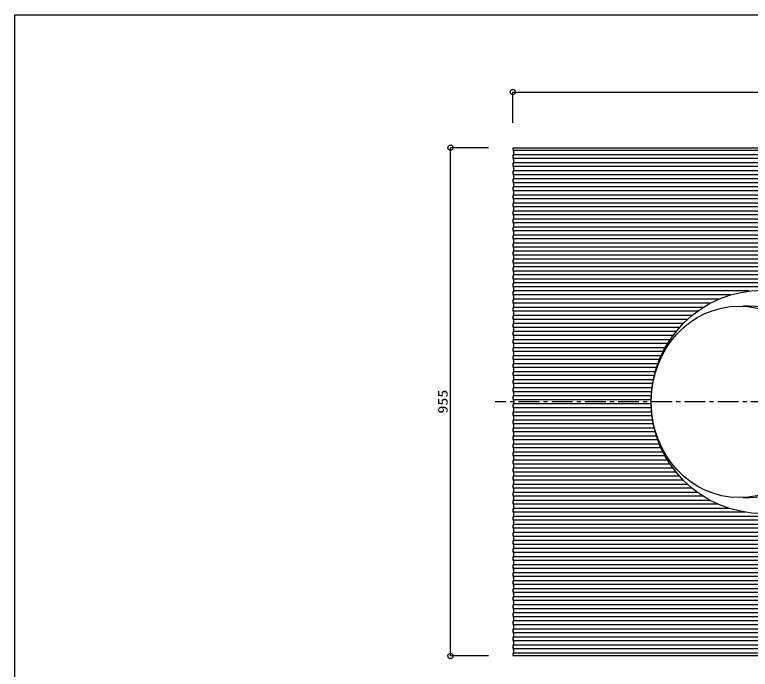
# Model space of a CAD drawing. Units: millimetres at full size; details may follow other scales. Extents: x -1447 to 1447, y -1005 to 1005.
# Drawn here: x -1447 to -64, y -226 to 1005 of the extents above; entities that cross this region are included whole.
import ezdxf
from ezdxf.enums import TextEntityAlignment as Align

# ---------------------------------------------------------------- set-up
doc = ezdxf.new("R2010")
doc.units = ezdxf.units.MM
doc.header["$LTSCALE"] = 7.8
doc.linetypes.add('CHAIN1', pattern=[8, 5, -1, 1, -1])
doc.layers.add('0-1___', color=134, linetype='Continuous')
doc.layers.add('F-F', color=134, linetype='Continuous')
doc.styles.add('ＭＳ ゴシック', font='')
doc.styles.get('ＭＳ ゴシック').set_extended_font_data('MS Gothic')

msp = doc.modelspace()

# ---------------------------------------------------------------- linework, layer by layer
at = {"layer": '0-1___', "color": 3}
msp.add_lwpolyline([(-1446.625, 1004.65), (1446.625, 1004.65), (1446.625, -1004.65), (-1446.625, -1004.65)], close=True, dxfattribs=at)
at = {"layer": 'F-F', "color": 4}
for p, q in [((-510.4, 801.309), (-510.4, 859.211)), ((-510.4, 859.211), (504.6, 859.211)), ((-555.965, 754.575), (-627.496, 754.575)), ((-627.496, -200.425), (-627.496, 754.575)), ((-556.09, -200.425), (-627.496, -200.425))]:
    msp.add_line(p, q, dxfattribs=at)
at = {"layer": 'F-F'}
for p, q in [((-509.818, 754.575), (-510.057, 754.575)), ((-509.818, -200.425), (-510.057, -200.425)), ((503.154, -200.425), (-509.818, -200.425))]:
    msp.add_line(p, q, dxfattribs=at)
at = {"layer": 'F-F', "color": 7}
for p, q in [((-509.818, 754.575), (503.154, 754.575)), ((503.632, 749.329), (-509.34, 749.329)), ((503.632, 741.332), (-509.34, 741.332)), ((503.632, 734.224), (-509.34, 734.224)), ((503.632, 726.227), (-509.34, 726.227)), ((503.632, 719.119), (-509.34, 719.119)), ((503.632, 711.122), (-509.34, 711.122)), ((503.632, 704.014), (-509.34, 704.014)), ((503.632, 696.017), (-509.34, 696.017)), ((503.632, 688.909), (-509.34, 688.909)), ((503.632, 680.912), (-509.34, 680.912)), ((503.632, 673.804), (-509.34, 673.804)), ((503.632, 665.807), (-509.34, 665.807)), ((503.632, 658.699), (-509.34, 658.699)), ((503.632, 650.702), (-509.34, 650.702)), ((503.632, 643.594), (-509.34, 643.594)), ((503.632, 635.597), (-509.34, 635.597)), ((503.632, 628.489), (-509.34, 628.489)), ((503.632, 620.492), (-509.34, 620.492)), ((503.632, 613.384), (-509.34, 613.384)), ((503.632, 605.387), (-509.34, 605.387)), ((503.632, 598.279), (-509.34, 598.279)), ((503.632, 590.282), (-509.34, 590.282)), ((503.632, 583.174), (-509.34, 583.174)), ((503.632, 575.177), (-509.34, 575.177)), ((503.632, 568.069), (-509.34, 568.069)), ((503.632, 560.072), (-509.34, 560.072)), ((503.632, 552.964), (-509.34, 552.964)), ((503.632, 544.967), (-509.34, 544.967)), ((503.632, 537.859), (-509.34, 537.859)), ((503.632, 530.751), (-509.34, 530.751)), ((503.632, 522.754), (-509.34, 522.754)), ((503.632, 515.646), (-509.34, 515.646)), ((503.632, 507.649), (-509.34, 507.649)), ((503.632, 500.541), (-509.34, 500.541)), ((503.677, 493.432), (-509.295, 493.432)), ((-66.578, 485.436), (-509.295, 485.436)), ((-100.373, 478.327), (-509.295, 478.327)), ((-122.567, 470.331), (-509.295, 470.331)), ((-139.285, 462.334), (-509.34, 462.334)), ((-152.993, 454.337), (-509.34, 454.337)), ((-163.472, 447.229), (-509.34, 447.229)), ((-173.832, 439.232), (-509.34, 439.232)), ((-182.029, 432.124), (-509.34, 432.124)), ((-190.315, 424.127), (-509.34, 424.127)), ((-196.971, 417.019), (-509.34, 417.019)), ((-203.767, 409.022), (-509.34, 409.022)), ((-209.261, 401.914), (-509.34, 401.914)), ((-214.89, 393.917), (-509.34, 393.917)), ((-219.445, 386.809), (-509.34, 386.809)), ((-224.107, 378.812), (-509.34, 378.812)), ((-227.868, 371.704), (-509.34, 371.704)), ((-231.694, 363.707), (-509.34, 363.707)), ((-234.757, 356.599), (-509.34, 356.599)), ((-237.84, 348.602), (-509.34, 348.602)), ((-240.272, 341.494), (-509.34, 341.494)), ((-242.675, 333.497), (-509.34, 333.497)), ((-244.524, 326.389), (-509.34, 326.389)), ((-246.292, 318.392), (-509.34, 318.392)), ((-247.592, 311.284), (-509.34, 311.284)), ((-248.754, 303.287), (-509.34, 303.287)), ((-249.526, 296.179), (-509.34, 296.179)), ((-250.103, 288.182), (-509.34, 288.182)), ((-250.358, 281.074), (-509.34, 281.074)), ((-250.358, 273.077), (-509.34, 273.077)), ((-250.103, 265.969), (-509.34, 265.969)), ((-249.526, 257.972), (-509.34, 257.972)), ((-248.754, 250.864), (-509.34, 250.864)), ((-247.592, 242.867), (-509.34, 242.867)), ((-246.292, 235.759), (-509.34, 235.759)), ((-244.524, 227.762), (-509.34, 227.762)), ((-242.675, 220.654), (-509.34, 220.654)), ((-240.272, 212.657), (-509.34, 212.657)), ((-237.84, 205.549), (-509.34, 205.549)), ((-234.757, 197.552), (-509.34, 197.552)), ((-231.694, 190.444), (-509.34, 190.444)), ((-227.868, 182.447), (-509.34, 182.447)), ((-224.107, 175.339), (-509.34, 175.339)), ((-219.445, 167.342), (-509.34, 167.342)), ((-214.89, 160.234), (-509.34, 160.234)), ((-209.261, 152.237), (-509.34, 152.237)), ((-203.767, 145.129), (-509.34, 145.129)), ((-196.971, 137.132), (-509.34, 137.132)), ((-190.315, 130.024), (-509.34, 130.024)), ((-182.029, 122.027), (-509.34, 122.027)), ((-173.832, 114.919), (-509.34, 114.919)), ((-163.472, 106.922), (-509.34, 106.922)), ((-152.993, 99.814), (-509.34, 99.814)), ((-139.285, 91.817), (-509.34, 91.817)), ((-124.626, 84.709), (-509.34, 84.709)), ((-103.278, 76.712), (-509.34, 76.712)), ((-72.877, 69.604), (-509.34, 69.604)), ((503.632, 61.607), (-509.34, 61.607)), ((503.632, 54.499), (-509.34, 54.499)), ((503.632, 46.502), (-509.34, 46.502)), ((503.632, 39.394), (-509.34, 39.394)), ((503.632, 31.397), (-509.34, 31.397)), ((503.632, 24.289), (-509.34, 24.289)), ((503.632, 16.292), (-509.34, 16.292)), ((503.632, 9.184), (-509.34, 9.184)), ((503.632, 1.187), (-509.34, 1.187)), ((503.632, -5.921), (-509.34, -5.921)), ((503.632, -13.918), (-509.34, -13.918)), ((503.632, -21.026), (-509.34, -21.026)), ((503.632, -29.023), (-509.34, -29.023)), ((503.632, -36.131), (-509.34, -36.131)), ((503.632, -44.128), (-509.34, -44.128)), ((503.632, -51.236), (-509.34, -51.236)), ((503.632, -59.233), (-509.34, -59.233)), ((503.632, -66.341), (-509.34, -66.341)), ((503.632, -74.338), (-509.34, -74.338)), ((503.632, -81.446), (-509.34, -81.446)), ((503.632, -89.443), (-509.34, -89.443)), ((503.632, -96.551), (-509.34, -96.551)), ((503.632, -104.548), (-509.34, -104.548)), ((503.632, -111.656), (-509.34, -111.656)), ((503.632, -119.653), (-509.34, -119.653)), ((503.632, -126.761), (-509.34, -126.761)), ((503.632, -134.758), (-509.34, -134.758)), ((503.632, -141.866), (-509.34, -141.866)), ((503.632, -149.863), (-509.34, -149.863)), ((503.632, -156.971), (-509.34, -156.971)), ((503.632, -164.968), (-509.34, -164.968)), ((503.632, -172.076), (-509.34, -172.076)), ((503.632, -180.073), (-509.34, -180.073)), ((503.632, -187.181), (-509.34, -187.181)), ((503.632, -195.178), (-509.34, -195.178))]:
    msp.add_line(p, q, dxfattribs=at)
at = {"layer": 'F-F', "color": 7, "linetype": 'CHAIN1'}
msp.add_line((537.832, 277.075), (-543.631, 277.075), dxfattribs=at)
at = {"layer": 'F-F', "color": 4}
for centre in [(-510.4, 859.211), (-627.496, 754.575), (-627.496, -200.425)]:
    msp.add_circle(centre, 5, dxfattribs=at)
at = {"layer": 'F-F'}
msp.add_circle((-40.398, 277.075), 209.998, dxfattribs=at)
for centre, radius, start, end in [((-503.328, 752.436), 7.061, 162.35953, 210.19111), ((-504.001, 752.46), 6.19, 160.01979, 210.38866), ((-516.335, 745.33), 7.765, 332.76174, 27.23826), ((-517.108, 745.33), 8.736, 332.76368, 27.23632), ((-501.663, 737.778), 8.736, 152.76368, 207.23632), ((-502.435, 737.778), 7.766, 152.76403, 207.23597), ((-516.335, 730.225), 7.765, 332.7618, 27.2382), ((-517.108, 730.225), 8.736, 332.76358, 27.23642), ((-501.663, 722.673), 8.736, 152.76358, 207.23642), ((-502.435, 722.673), 7.766, 152.76409, 207.23591), ((-517.108, 715.12), 8.736, 332.76368, 27.23632), ((-501.663, 707.568), 8.737, 152.76383, 207.23617), ((-502.435, 707.568), 7.766, 152.76403, 207.23597), ((-516.335, 715.12), 7.765, 332.76162, 27.23838), ((-501.663, 692.463), 8.736, 152.76358, 207.23642), ((-502.435, 692.463), 7.766, 152.76409, 207.23591), ((-516.335, 700.015), 7.765, 332.76162, 27.23838), ((-517.108, 700.015), 8.736, 332.76368, 27.23632), ((-501.663, 677.358), 8.736, 152.76368, 207.23632), ((-502.435, 677.358), 7.766, 152.76403, 207.23597), ((-516.335, 684.91), 7.765, 332.7618, 27.2382), ((-517.108, 684.91), 8.736, 332.76358, 27.23642), ((-501.663, 662.253), 8.736, 152.76358, 207.23642), ((-502.435, 662.253), 7.766, 152.76409, 207.23591), ((-516.335, 669.805), 7.765, 332.76174, 27.23826), ((-517.108, 669.805), 8.736, 332.76368, 27.23632), ((-501.663, 647.148), 8.736, 152.76368, 207.23632), ((-502.435, 647.148), 7.766, 152.76391, 207.23609), ((-516.335, 654.7), 7.765, 332.7618, 27.2382), ((-517.108, 654.7), 8.736, 332.76358, 27.23642), ((-501.663, 632.043), 8.736, 152.76358, 207.23642), ((-516.335, 639.595), 7.765, 332.76174, 27.23826), ((-517.108, 639.595), 8.736, 332.76368, 27.23632), ((-502.435, 632.043), 7.766, 152.76409, 207.23591), ((-516.335, 624.49), 7.765, 332.7618, 27.2382), ((-517.108, 624.49), 8.736, 332.76358, 27.23642), ((-501.663, 616.938), 8.736, 152.76358, 207.23642), ((-502.435, 616.938), 7.766, 152.76409, 207.23591), ((-516.335, 609.385), 7.765, 332.76174, 27.23826), ((-517.108, 609.385), 8.736, 332.76368, 27.23632), ((-501.663, 601.833), 8.736, 152.76368, 207.23632), ((-502.435, 601.833), 7.766, 152.76391, 207.23609), ((-516.335, 594.28), 7.765, 332.7618, 27.2382), ((-517.108, 594.28), 8.736, 332.76358, 27.23642), ((-501.663, 586.728), 8.736, 152.76358, 207.23642), ((-502.435, 586.728), 7.766, 152.76409, 207.23591), ((-516.335, 579.175), 7.765, 332.76174, 27.23826), ((-517.108, 579.175), 8.736, 332.76368, 27.23632), ((-501.663, 571.623), 8.736, 152.76368, 207.23632), ((-502.435, 571.623), 7.766, 152.76403, 207.23597), ((-516.335, 564.07), 7.765, 332.7618, 27.2382), ((-517.108, 564.07), 8.736, 332.76358, 27.23642), ((-501.663, 556.518), 8.736, 152.76358, 207.23642), ((-502.435, 556.518), 7.766, 152.76409, 207.23591), ((-501.663, 541.413), 8.737, 152.76383, 207.23617), ((-502.435, 541.413), 7.766, 152.76403, 207.23597), ((-516.335, 548.965), 7.765, 332.76162, 27.23838), ((-517.108, 548.965), 8.736, 332.76368, 27.23632), ((-501.663, 526.308), 8.736, 152.76358, 207.23642), ((-502.435, 526.308), 7.766, 152.76409, 207.23591), ((-516.335, 533.86), 7.765, 332.76162, 27.23838), ((-517.108, 533.86), 8.736, 332.76368, 27.23632), ((-501.663, 511.203), 8.736, 152.76363, 207.23637), ((-502.435, 511.203), 7.766, 152.76406, 207.23594), ((-516.335, 518.755), 7.765, 332.76177, 27.23823), ((-517.108, 518.755), 8.736, 332.76363, 27.23637), ((-501.663, 496.098), 8.736, 152.76363, 207.23637), ((-502.435, 496.098), 7.766, 152.76406, 207.23594), ((-516.335, 503.65), 7.765, 332.76177, 27.23823), ((-517.108, 503.65), 8.736, 332.76363, 27.23637), ((-501.663, 480.993), 8.736, 152.76363, 207.23637), ((-502.435, 480.993), 7.766, 152.76406, 207.23594), ((-516.335, 488.545), 7.765, 332.76177, 27.23823), ((-517.108, 488.545), 8.736, 332.76363, 27.23637), ((-516.335, 473.44), 7.765, 332.76171, 27.23829), ((-517.108, 473.44), 8.736, 332.76363, 27.23637), ((-501.663, 465.888), 8.736, 152.76363, 207.23637), ((-502.435, 465.888), 7.766, 152.76406, 207.23594), ((-516.335, 458.335), 7.765, 332.76171, 27.23829), ((-517.108, 458.335), 8.736, 332.76363, 27.23637), ((-501.663, 450.783), 8.737, 152.7637, 207.2363), ((-502.435, 450.783), 7.766, 152.76406, 207.23594), ((-516.335, 443.23), 7.765, 332.76171, 27.23829), ((-517.108, 443.23), 8.736, 332.76363, 27.23637), ((-501.663, 435.678), 8.736, 152.76363, 207.23637), ((-502.435, 435.678), 7.766, 152.76406, 207.23594), ((-516.335, 428.125), 7.765, 332.76171, 27.23829), ((-517.108, 428.125), 8.736, 332.76363, 27.23637), ((-501.663, 420.573), 8.736, 152.76363, 207.23637), ((-502.435, 420.573), 7.766, 152.76406, 207.23594), ((-516.335, 413.02), 7.765, 332.76177, 27.23823), ((-517.108, 413.02), 8.736, 332.76363, 27.23637), ((-501.663, 405.468), 8.736, 152.76363, 207.23637), ((-502.435, 405.468), 7.766, 152.76406, 207.23594), ((-516.335, 397.915), 7.765, 332.76174, 27.23826), ((-517.108, 397.915), 8.736, 332.76367, 27.23633), ((-501.663, 390.363), 8.736, 152.76363, 207.23637), ((-502.435, 390.363), 7.766, 152.76403, 207.23597), ((-501.663, 375.258), 8.736, 152.76363, 207.23637), ((-502.435, 375.258), 7.766, 152.76406, 207.23594), ((-516.335, 382.81), 7.765, 332.76174, 27.23826), ((-517.108, 382.81), 8.736, 332.76363, 27.23637), ((-501.663, 360.153), 8.736, 152.76363, 207.23637), ((-502.435, 360.153), 7.766, 152.76406, 207.23594), ((-516.335, 367.705), 7.765, 332.76177, 27.23823), ((-517.108, 367.705), 8.736, 332.76363, 27.23637), ((-501.663, 345.048), 8.736, 152.76363, 207.23637), ((-502.435, 345.048), 7.766, 152.76403, 207.23597), ((-516.335, 352.6), 7.765, 332.76177, 27.23823), ((-517.108, 352.6), 8.736, 332.76363, 27.23637), ((-501.663, 329.943), 8.736, 152.76363, 207.23637), ((-502.435, 329.943), 7.766, 152.76404, 207.23596), ((-516.335, 337.495), 7.765, 332.76178, 27.23822), ((-517.108, 337.495), 8.736, 332.76363, 27.23637), ((-501.663, 314.838), 8.736, 152.76363, 207.23637), ((-502.435, 314.838), 7.766, 152.76404, 207.23596), ((-516.335, 322.39), 7.765, 332.76174, 27.23826), ((-517.108, 322.39), 8.736, 332.76363, 27.23637), ((-516.335, 307.285), 7.765, 332.76177, 27.23823), ((-517.108, 307.285), 8.736, 332.76364, 27.23636), ((-501.663, 299.733), 8.736, 152.76363, 207.23637), ((-502.435, 299.733), 7.766, 152.76404, 207.23596), ((-516.335, 292.18), 7.765, 332.76175, 27.23825), ((-517.108, 292.18), 8.736, 332.76363, 27.23637), ((-501.663, 284.628), 8.736, 152.76364, 207.23636), ((-502.435, 284.628), 7.766, 152.76404, 207.23596), ((-516.335, 277.075), 7.765, 332.76175, 27.23825), ((-517.108, 277.075), 8.736, 332.76364, 27.23636), ((-501.663, 269.523), 8.736, 152.76364, 207.23636), ((-502.435, 269.523), 7.766, 152.76404, 207.23596), ((-516.335, 261.97), 7.765, 332.76175, 27.23825), ((-517.108, 261.97), 8.736, 332.76363, 27.23637), ((-501.663, 254.418), 8.736, 152.76363, 207.23637), ((-502.435, 254.418), 7.766, 152.76404, 207.23596), ((-516.335, 246.865), 7.765, 332.76177, 27.23823), ((-517.108, 246.865), 8.736, 332.76364, 27.23636), ((-501.663, 239.313), 8.736, 152.76363, 207.23637), ((-502.435, 239.313), 7.766, 152.76404, 207.23596), ((-516.335, 231.76), 7.765, 332.76174, 27.23826), ((-517.108, 231.76), 8.736, 332.76363, 27.23637), ((-501.663, 224.208), 8.736, 152.76363, 207.23637), ((-502.435, 224.208), 7.766, 152.76404, 207.23596), ((-501.663, 209.103), 8.736, 152.76363, 207.23637), ((-502.435, 209.103), 7.766, 152.76403, 207.23597), ((-516.335, 216.655), 7.765, 332.76178, 27.23822), ((-517.108, 216.655), 8.736, 332.76363, 27.23637), ((-501.663, 193.998), 8.736, 152.76363, 207.23637), ((-502.435, 193.998), 7.766, 152.76406, 207.23594), ((-516.335, 201.55), 7.765, 332.76177, 27.23823), ((-517.108, 201.55), 8.736, 332.76363, 27.23637), ((-501.663, 178.893), 8.736, 152.76363, 207.23637), ((-502.435, 178.893), 7.766, 152.76406, 207.23594), ((-516.335, 186.445), 7.765, 332.76177, 27.23823), ((-517.108, 186.445), 8.736, 332.76363, 27.23637), ((-501.663, 163.788), 8.736, 152.76363, 207.23637), ((-502.435, 163.788), 7.766, 152.76403, 207.23597), ((-516.335, 171.34), 7.765, 332.76174, 27.23826), ((-517.108, 171.34), 8.736, 332.76363, 27.23637), ((-501.663, 148.683), 8.736, 152.76363, 207.23637), ((-502.435, 148.683), 7.766, 152.76406, 207.23594), ((-516.335, 156.235), 7.765, 332.76174, 27.23826), ((-517.108, 156.235), 8.736, 332.76367, 27.23633), ((-516.335, 141.13), 7.765, 332.76177, 27.23823), ((-517.108, 141.13), 8.736, 332.76363, 27.23637), ((-501.663, 133.578), 8.736, 152.76363, 207.23637), ((-502.435, 133.578), 7.766, 152.76406, 207.23594), ((-516.335, 126.025), 7.765, 332.76171, 27.23829), ((-517.108, 126.025), 8.736, 332.76363, 27.23637), ((-501.663, 118.473), 8.736, 152.76363, 207.23637), ((-502.435, 118.473), 7.766, 152.76406, 207.23594), ((-516.335, 110.92), 7.765, 332.76171, 27.23829), ((-517.108, 110.92), 8.736, 332.76363, 27.23637), ((-501.663, 103.368), 8.737, 152.7637, 207.2363), ((-502.435, 103.368), 7.766, 152.76406, 207.23594), ((-516.335, 95.815), 7.765, 332.76171, 27.23829), ((-517.108, 95.815), 8.736, 332.76363, 27.23637), ((-501.663, 88.263), 8.736, 152.76363, 207.23637), ((-502.435, 88.263), 7.766, 152.76406, 207.23594), ((-516.335, 80.71), 7.765, 332.76171, 27.23829), ((-517.108, 80.71), 8.736, 332.76363, 27.23637), ((-501.663, 73.158), 8.736, 152.76363, 207.23637), ((-502.435, 73.158), 7.766, 152.76406, 207.23594), ((-516.335, 65.605), 7.765, 332.76177, 27.23823), ((-517.108, 65.605), 8.736, 332.76363, 27.23637), ((-501.663, 58.053), 8.736, 152.76363, 207.23637), ((-502.435, 58.053), 7.766, 152.76406, 207.23594), ((-501.663, 42.948), 8.736, 152.76363, 207.23637), ((-502.435, 42.948), 7.766, 152.76406, 207.23594), ((-516.335, 50.5), 7.765, 332.76177, 27.23823), ((-517.108, 50.5), 8.736, 332.76363, 27.23637), ((-501.663, 27.843), 8.736, 152.76358, 207.23642), ((-502.435, 27.843), 7.766, 152.76409, 207.23591), ((-516.335, 35.395), 7.765, 332.76177, 27.23823), ((-517.108, 35.395), 8.736, 332.76363, 27.23637), ((-501.663, 12.738), 8.737, 152.76383, 207.23617), ((-502.435, 12.738), 7.766, 152.76403, 207.23597), ((-516.335, 20.29), 7.765, 332.76162, 27.23838), ((-517.108, 20.29), 8.736, 332.76368, 27.23632), ((-501.663, -2.367), 8.736, 152.76358, 207.23642), ((-502.435, -2.367), 7.766, 152.76409, 207.23591), ((-516.335, 5.185), 7.765, 332.76162, 27.23838), ((-517.108, 5.185), 8.736, 332.76368, 27.23632), ((-501.663, -17.472), 8.736, 152.76368, 207.23632), ((-516.335, -9.92), 7.765, 332.7618, 27.2382), ((-517.108, -9.92), 8.736, 332.76358, 27.23642), ((-502.435, -17.472), 7.766, 152.76403, 207.23597), ((-516.335, -25.025), 7.765, 332.76174, 27.23826), ((-517.108, -25.025), 8.736, 332.76368, 27.23632), ((-501.663, -32.577), 8.736, 152.76358, 207.23642), ((-502.435, -32.577), 7.766, 152.76409, 207.23591), ((-516.335, -40.13), 7.765, 332.7618, 27.2382), ((-517.108, -40.13), 8.736, 332.76358, 27.23642), ((-501.663, -47.682), 8.736, 152.76368, 207.23632), ((-502.435, -47.682), 7.766, 152.76391, 207.23609), ((-516.335, -55.235), 7.765, 332.76174, 27.23826), ((-517.108, -55.235), 8.736, 332.76368, 27.23632), ((-501.663, -62.787), 8.736, 152.76358, 207.23642), ((-502.435, -62.787), 7.766, 152.76409, 207.23591), ((-516.335, -70.34), 7.765, 332.7618, 27.2382), ((-517.108, -70.34), 8.736, 332.76358, 27.23642), ((-501.663, -77.892), 8.736, 152.76358, 207.23642), ((-502.435, -77.892), 7.766, 152.76409, 207.23591), ((-516.335, -85.445), 7.765, 332.76174, 27.23826), ((-517.108, -85.445), 8.736, 332.76368, 27.23632), ((-501.663, -92.997), 8.736, 152.76368, 207.23632), ((-502.435, -92.997), 7.766, 152.76391, 207.23609), ((-517.108, -100.55), 8.736, 332.76358, 27.23642), ((-501.663, -108.102), 8.736, 152.76358, 207.23642), ((-502.435, -108.102), 7.766, 152.76409, 207.23591), ((-516.335, -100.55), 7.765, 332.7618, 27.2382), ((-501.663, -123.207), 8.736, 152.76368, 207.23632), ((-502.435, -123.207), 7.766, 152.76403, 207.23597), ((-516.335, -115.655), 7.765, 332.76174, 27.23826), ((-517.108, -115.655), 8.736, 332.76368, 27.23632), ((-501.663, -138.312), 8.736, 152.76358, 207.23642), ((-502.435, -138.312), 7.766, 152.76409, 207.23591), ((-516.335, -130.76), 7.765, 332.7618, 27.2382), ((-517.108, -130.76), 8.736, 332.76358, 27.23642), ((-501.663, -153.417), 8.737, 152.76383, 207.23617), ((-502.435, -153.417), 7.766, 152.76403, 207.23597), ((-516.335, -145.865), 7.765, 332.76162, 27.23838), ((-517.108, -145.865), 8.736, 332.76368, 27.23632), ((-501.663, -168.522), 8.736, 152.76358, 207.23642), ((-502.435, -168.522), 7.766, 152.76409, 207.23591), ((-516.335, -160.97), 7.765, 332.76162, 27.23838), ((-517.108, -160.97), 8.736, 332.76368, 27.23632), ((-501.663, -183.627), 8.736, 152.76368, 207.23632), ((-516.335, -176.075), 7.765, 332.7618, 27.2382), ((-517.108, -176.075), 8.736, 332.76358, 27.23642), ((-502.435, -183.627), 7.766, 152.76403, 207.23597), ((-516.335, -191.18), 7.765, 332.76174, 27.23826), ((-517.108, -191.18), 8.736, 332.76368, 27.23632), ((-503.328, -198.285), 7.061, 149.80887, 197.64048), ((-504.001, -198.309), 6.19, 149.61132, 199.98023)]:
    msp.add_arc(centre, radius, start, end, dxfattribs=at)
msp.add_ellipse((-84.836, 277.075), major_axis=(0, 180), ratio=0.919778, dxfattribs=at)
msp.add_ellipse((-70.392, 277.075), major_axis=(0, 180), ratio=0.919778, start_param=3.09795584, end_param=6.32682212, dxfattribs=at)

# ---------------------------------------------------------------- texts
at = {"layer": 'F-F', "color": 4, "style": 'ＭＳ ゴシック', "width": 1.2}
msp.add_text('955', height=18.33, rotation=90, dxfattribs=at).set_placement((-627.496, 255.017), align=Align.BOTTOM_LEFT)

doc.saveas('drawing.dxf')
